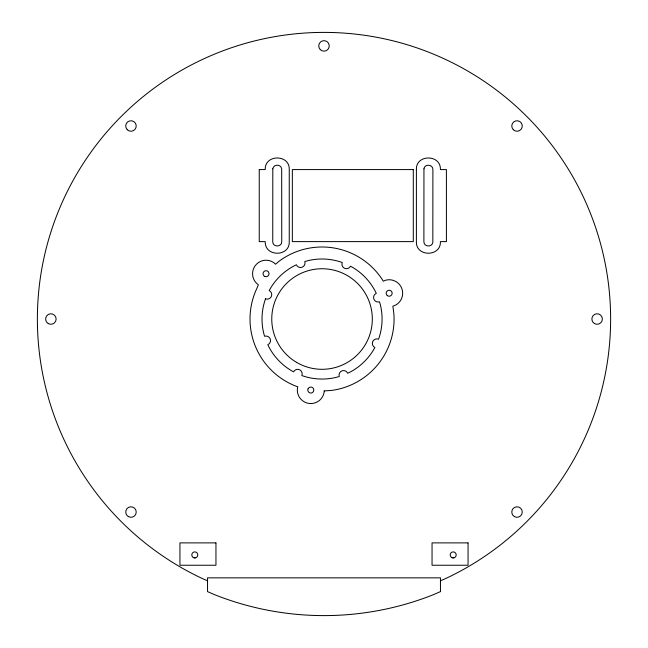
<?xml version="1.0" encoding="UTF-8"?>
<svg xmlns="http://www.w3.org/2000/svg" width="648" height="648" viewBox="0 0 648 648"><rect width="100%" height="100%" fill="white"/><g stroke="black" fill="none" stroke-linecap="round" stroke-linejoin="round"><path stroke-width="0.97" d="M440.454 580.786L446.035 578.372A286.627 286.627 0 0 0 548.629 140.989A286.627 286.627 0 0 0 99.371 140.989A286.627 286.627 0 0 0 201.965 578.372L207.546 580.786M195.575 557.79L194.019 557.79M453.981 557.79L452.425 557.79M259.241 169.582L259.241 241.615L265.243 241.615C264.562 257.078 289.931 257.078 289.251 241.615L289.251 169.582C289.931 154.127 264.562 154.127 265.243 169.582L259.241 169.582M272.808 168.845L272.743 241.615C272.533 247.366 281.969 247.406 281.75 241.615L281.686 168.845C281.078 163.968 273.424 164.009 272.808 168.845M413.294 169.582L413.294 241.615L292.345 241.615L292.345 169.582L413.294 169.582M416.389 169.582L416.389 241.615C415.708 257.078 441.077 257.078 440.397 241.615L446.399 241.615L446.399 169.582L440.397 169.582C441.077 154.127 415.708 154.127 416.389 169.582M423.954 168.845L423.889 241.615C423.671 246.937 432.167 247.585 432.832 242.36L432.896 169.582C433.099 164.276 424.61 163.563 423.954 168.845M324.178 390.938L324.146 392.161A13.503 13.503 0 0 1 308.699 403.396A13.503 13.503 0 0 1 297.473 387.941L297.821 386.759L295.942 386.159A72.033 72.033 0 0 1 256.681 288.757L258.39 284.828A13.503 13.503 0 0 1 254.964 266.036A13.503 13.503 0 0 1 273.748 262.61L275.522 264.214L279.345 261.014A72.033 72.033 0 0 1 382.62 280.058L383.26 281.2L385.625 280.211A13.503 13.503 0 0 1 395.952 304.916L392.866 306.212L393.903 314.061A72.033 72.033 0 0 1 331.509 390.428L324.178 390.938M308.067 388.832L307.849 389.586A3.005 3.005 0 0 0 311.639 392.939A3.005 3.005 0 0 0 313.073 388.087A3.005 3.005 0 0 0 308.067 388.832M265.55 298.817L265.145 299.894A60.029 60.029 0 0 0 263.752 333.356L264.57 336.28A4.504 4.504 0 0 1 270.208 338.936A4.504 4.504 0 0 1 267.802 344.679L269.147 347.401A60.029 60.029 0 0 0 292.588 371.328L293.609 371.855A4.504 4.504 0 0 1 299.481 369.725A4.504 4.504 0 0 1 301.83 375.516L302.908 375.921A60.029 60.029 0 0 0 336.377 377.314L339.301 376.496A4.504 4.504 0 0 1 341.95 370.859A4.504 4.504 0 0 1 347.701 373.272L350.422 371.92A60.029 60.029 0 0 0 374.341 348.478L374.876 347.458A4.504 4.504 0 0 1 372.746 341.585A4.504 4.504 0 0 1 378.537 339.236L378.934 338.159A60.029 60.029 0 0 0 380.336 304.69L379.517 301.774A4.504 4.504 0 0 1 373.872 299.117A4.504 4.504 0 0 1 376.286 293.366L374.941 290.644A60.029 60.029 0 0 0 351.5 266.725L350.479 266.19A4.504 4.504 0 0 1 344.606 268.321A4.504 4.504 0 0 1 342.257 262.529L341.18 262.132A60.029 60.029 0 0 0 307.711 260.731L304.787 261.549A4.504 4.504 0 0 1 302.13 267.195A4.504 4.504 0 0 1 296.387 264.781L293.666 266.126A60.029 60.029 0 0 0 269.738 289.567L269.212 290.588A4.504 4.504 0 0 1 271.342 296.46A4.504 4.504 0 0 1 265.55 298.817M440.454 591.624L433.18 594.775A296.573 296.573 0 0 1 214.82 594.775L207.546 591.624L207.546 577.846L440.454 577.846L440.454 591.624M215.954 542.886L179.942 542.886L179.942 565.242L215.954 565.242L215.954 542.886M468.059 542.886L432.046 542.886L432.046 565.242L468.059 565.242L468.059 542.886M264.813 276.445L264.157 276.032A3.005 3.005 0 0 1 263.76 271.804A3.005 3.005 0 0 1 267.989 271.407L268.515 271.982A3.005 3.005 0 0 1 264.813 276.445M193.29 557.491A3.005 3.005 0 0 0 197.794 554.89A3.005 3.005 0 0 0 193.29 552.29A3.005 3.005 0 0 0 193.29 557.491M451.705 557.491A3.005 3.005 0 0 0 456.208 554.89A3.005 3.005 0 0 0 451.705 552.29A3.005 3.005 0 0 0 451.705 557.491M128.353 516.594A5.249 5.249 0 0 0 136.226 512.05A5.249 5.249 0 0 0 128.353 507.497A5.249 5.249 0 0 0 128.353 516.594M48.26 323.571A5.249 5.249 0 0 0 56.133 319.027A5.249 5.249 0 0 0 48.26 314.474A5.249 5.249 0 0 0 48.26 323.571M127.259 129.713A5.249 5.249 0 0 0 136.048 127.356A5.249 5.249 0 0 0 129.616 120.925A5.249 5.249 0 0 0 127.259 129.713M320.282 49.621A5.249 5.249 0 0 0 329.071 47.264A5.249 5.249 0 0 0 322.639 40.832A5.249 5.249 0 0 0 320.282 49.621M513.313 129.713A5.249 5.249 0 0 0 522.094 127.356A5.249 5.249 0 0 0 515.662 120.925A5.249 5.249 0 0 0 513.313 129.713M594.491 323.571A5.249 5.249 0 0 0 602.373 319.027A5.249 5.249 0 0 0 594.491 314.474A5.249 5.249 0 0 0 594.491 323.571M514.399 516.594A5.249 5.249 0 0 0 522.272 512.05A5.249 5.249 0 0 0 514.399 507.497A5.249 5.249 0 0 0 514.399 516.594M387.31 295.601A3.005 3.005 0 0 0 392.129 293.666A3.005 3.005 0 0 0 388.039 290.458A3.005 3.005 0 0 0 387.31 295.601M296.63 362.402A50.269 50.269 0 0 0 372.317 319.343A50.269 50.269 0 0 0 297.181 275.327A50.269 50.269 0 0 0 296.63 362.402"/></g></svg>
